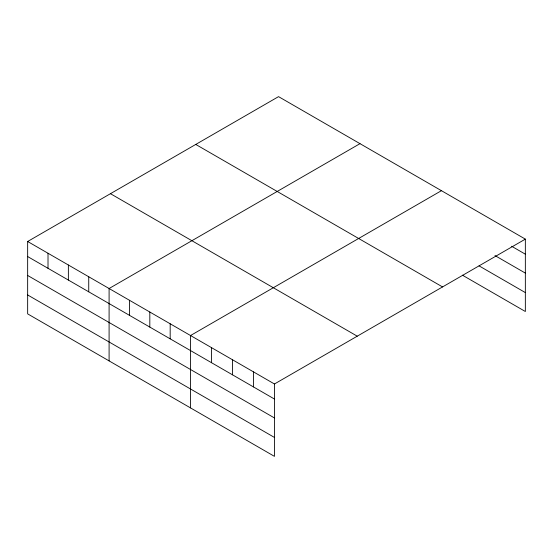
<?xml version="1.0" encoding="UTF-8"?>
<svg xmlns="http://www.w3.org/2000/svg" width="553" height="553" viewBox="0 0 553 553"><rect width="100%" height="100%" fill="white"/><g stroke="black" fill="none" stroke-linecap="round" stroke-linejoin="round"><path stroke-width="0.83" d="M27.65 241.495L274.454 383.982L274.454 456.363L27.65 313.876L27.65 241.495L278.546 96.637L525.35 239.124L525.35 311.505L462.419 275.173M359.996 143.656L109.093 288.514L109.093 360.895M441.439 190.681L190.536 335.533L190.536 407.914M274.454 383.982L525.35 239.124M511.608 246.251L525.35 254.186M494.97 255.562L525.35 273.099M479.05 265.862L525.35 292.592M195.755 144.437L442.552 286.931M110.448 193.688L357.245 336.183M27.65 256.551L274.454 399.038M27.65 275.47L274.454 417.957M27.65 294.956L274.454 437.444M253.474 371.872L253.474 386.927M232.495 359.761L232.495 374.816M211.516 347.643L211.516 362.706M170.179 323.781L170.179 338.837M149.815 312.023L149.815 327.079M129.457 300.272L129.457 315.328M88.736 276.756L88.736 291.818M68.372 265.005L68.372 280.06M48.014 253.246L48.014 268.309"/></g></svg>
